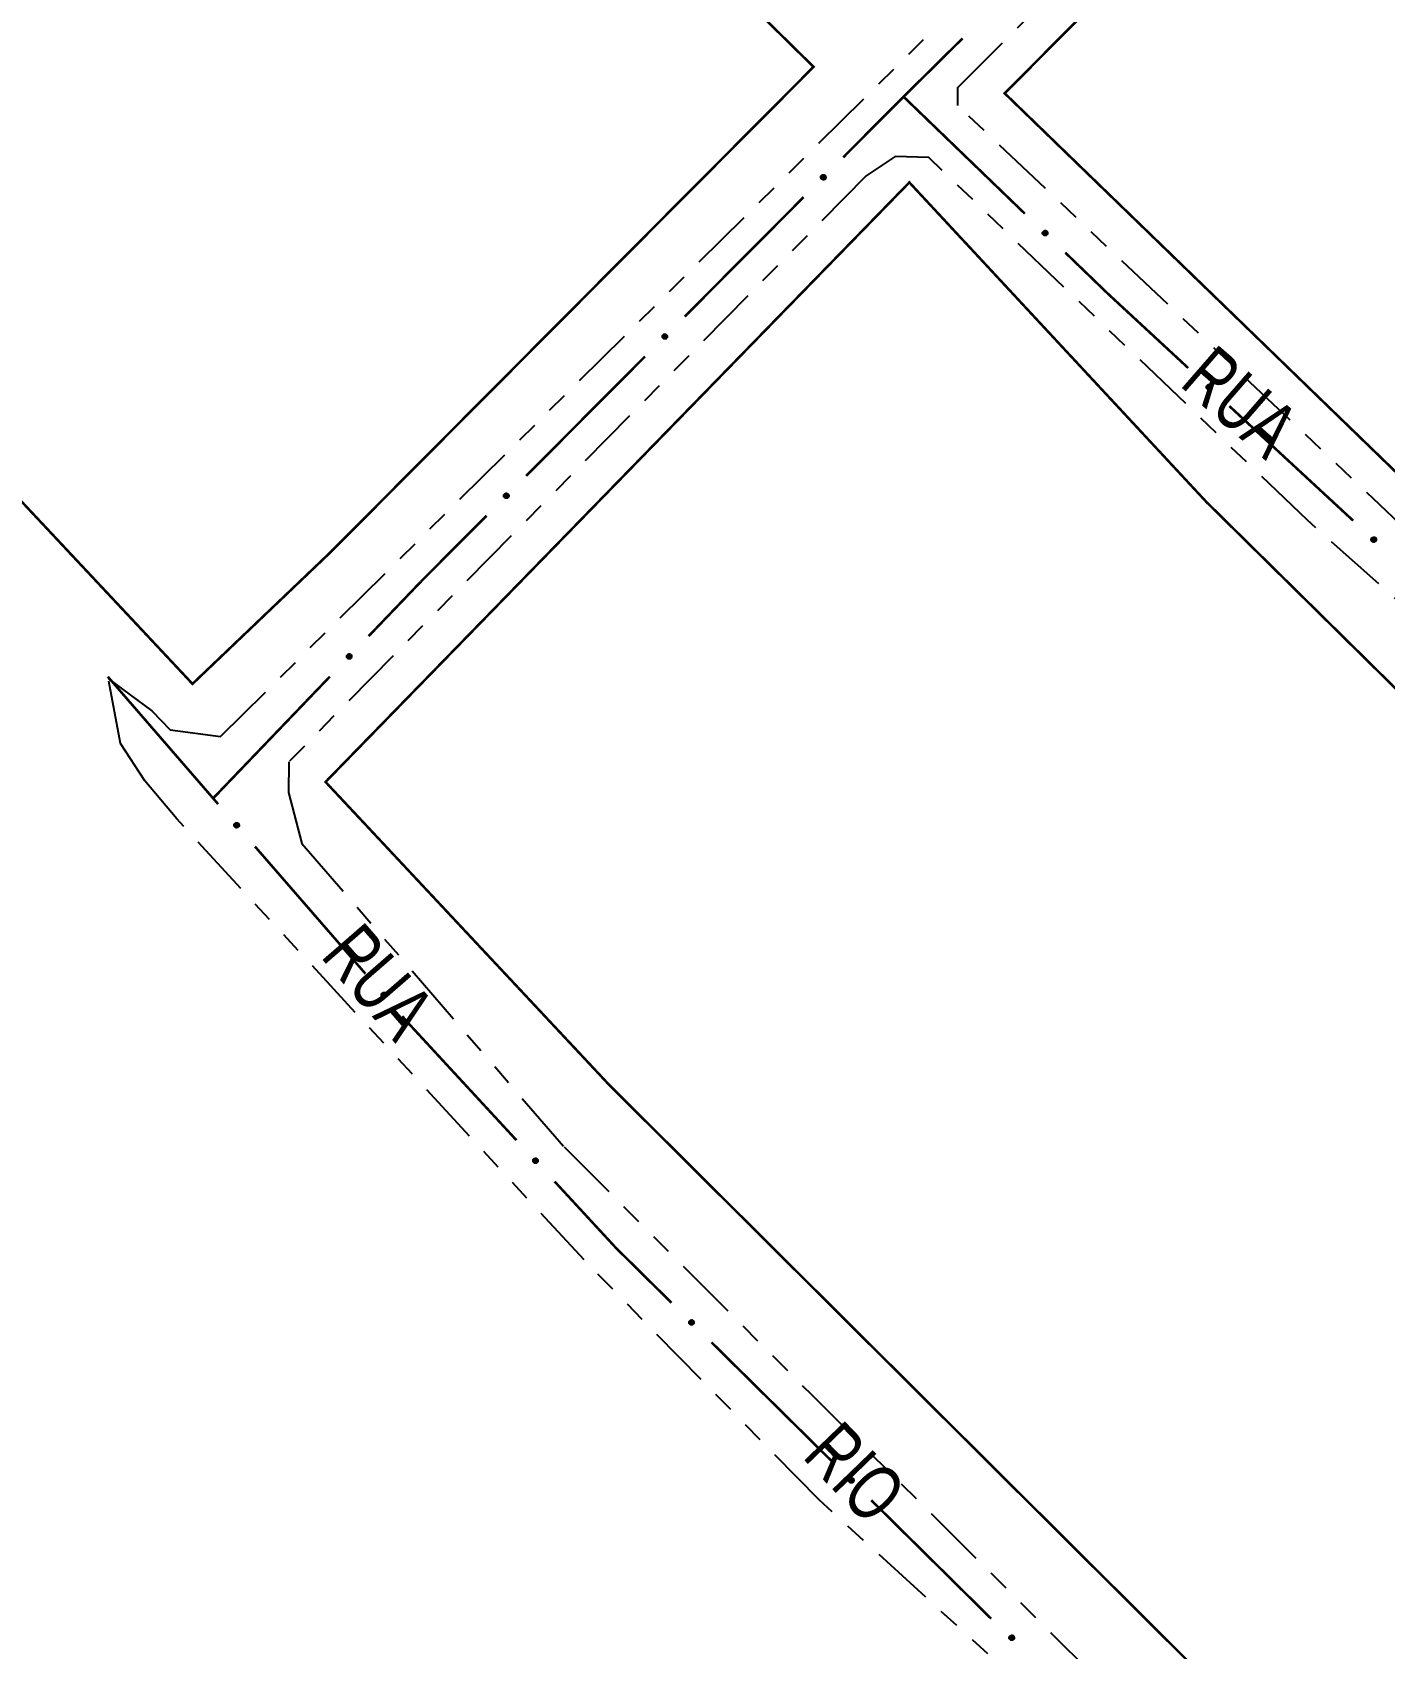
# Model space of a CAD drawing. Extents: x 205807 to 207855, y 4874692 to 4876446.
# Drawn here: x 207091.6 to 207187.9, y 4874827.5 to 4874942.5 of the extents above; entities that cross this region are included whole.
import ezdxf

# ---------------------------------------------------------------- set-up
doc = ezdxf.new("R2010")
doc.units = 0
doc.header["$LTSCALE"] = 1.5
doc.header["$MEASUREMENT"] = 0
doc.linetypes.add('TRACO_12', pattern=[2.5, 2, -0.5])
doc.linetypes.add('TRACO_25', pattern=[8, 3, -1, 1, -1, 1, -1])
for name, color, linetype in [('RU-QUADRA', 210, 'CONTINUOUS'), ('SV-EIXO-RUA-N-PAV', 6, 'CONTINUOUS'), ('SV-RUA-NAO-PAV', 7, 'CONTINUOUS'), ('SV-TXT-RUA-N-PAV', 7, 'CONTINUOUS')]:
    doc.layers.add(name, color=color, linetype=linetype)
doc.styles.add('ARIAL', font='ARIAL.SHX')

msp = doc.modelspace()

# ---------------------------------------------------------------- linework, layer by layer
at = {"layer": 'RU-QUADRA', "linetype": 'Continuous', "const_width": 0.18, "flags": 128}
msp.add_lwpolyline([(207147.216016, 4874940.087191), (207112.858874, 4874905.564928), (207102.992963, 4874896.154871), (207083.925307, 4874916.493389), (206980.132071, 4875024.001877), (207019.215763, 4875065.828284), (207125.74752, 4874961.203123)], close=True, dxfattribs=at)
msp.add_lwpolyline([(207300.924199, 4874883.855586), (207284.387207, 4874897.629852), (207262.985734, 4874920.303293), (207250.140639, 4874933.962417), (207203.669947, 4874981.326132), (207160.828799, 4874938.201269), (207234.177166, 4874867.192618), (207266.741489, 4874834.343779), (207282.968626, 4874818.189314), (207268.782816, 4874813.366138), (207259.420181, 4874823.012489), (207239.536955, 4874797.614282), (207225.809987, 4874779.637021), (207256.299303, 4874739.599925), (207280.312691, 4874745.463825), (207317.86572, 4874755.771748), (207281.266329, 4874796.05945), (207297.721869, 4874802.301206)], dxfattribs=at)
at = {"layer": 'RU-QUADRA', "linetype": 'TRACO_12', "const_width": 0.18, "flags": 128}
msp.add_lwpolyline([(207154.037446, 4874931.857735), (207112.467403, 4874889.171908), (207132.6596, 4874867.607603), (207217.083033, 4874783.570352), (207237.086197, 4874806.577697), (207253.431242, 4874831.966586), (207175.179117, 4874909.117821)], close=True, dxfattribs=at)
at = {"layer": 'SV-EIXO-RUA-N-PAV', "const_width": 0.18}
for points in [[(207153.62444, 4874937.959945), (207157.827225, 4874942.114962)], [(207149.328039, 4874933.643745), (207153.560915, 4874937.896127)], [(207153.560915, 4874937.896127), (207153.62444, 4874937.959945)], [(207153.62444, 4874937.959945), (207162.264806, 4874929.632636)], [(207138.040369, 4874922.304058), (207146.506121, 4874930.808823)], [(207165.144928, 4874926.856866), (207168.025049, 4874924.081096)], [(207168.025049, 4874924.081096), (207168.19869, 4874923.913747)], [(207168.19869, 4874923.913747), (207173.893969, 4874918.644645)], [(207126.752699, 4874910.964371), (207135.218451, 4874919.469136)], [(207176.830118, 4874915.928208), (207185.638565, 4874907.778897)], [(207119.248219, 4874903.425308), (207123.930781, 4874908.129449)], [(207115.536669, 4874899.554691), (207118.997269, 4874903.163603)], [(207118.997269, 4874903.163603), (207119.248219, 4874903.425308)], [(207096.964401, 4874896.666235), (207104.164776, 4874888.35031)], [(207104.462748, 4874888.006173), (207112.768189, 4874896.667562)], [(207104.164776, 4874888.35031), (207104.462748, 4874888.006173)], [(207104.462748, 4874888.006173), (207104.819958, 4874887.59484)], [(207107.442705, 4874884.574708), (207115.310945, 4874875.51431)], [(207117.933691, 4874872.494178), (207118.403335, 4874871.953376)], [(207118.403335, 4874871.953376), (207126.060289, 4874863.665204)], [(207128.774621, 4874860.727109), (207132.84612, 4874856.319967)], [(207132.84612, 4874856.319967), (207133.136001, 4874856.006189)], [(207133.136001, 4874856.006189), (207137.100101, 4874852.089281)], [(207139.945413, 4874849.277841), (207148.481352, 4874840.843521)], [(207151.326665, 4874838.032081), (207159.151275, 4874830.300621)], [(207159.151275, 4874830.300621), (207159.74985, 4874829.709172)], [(207159.74985, 4874829.709172), (207159.865672, 4874829.600955)]]:
    msp.add_lwpolyline(points, dxfattribs=at)
at = {"layer": 'SV-EIXO-RUA-N-PAV'}
for points in [[(207147.737699, 4874932.202113), (207147.736894, 4874932.251014), (207147.746201, 4874932.293208), (207147.764093, 4874932.326165), (207147.787497, 4874932.351165), (207147.814322, 4874932.374046), (207147.846456, 4874932.391147), (207147.886326, 4874932.402227), (207147.935375, 4874932.403379), (207147.977972, 4874932.391003), (207148.011221, 4874932.375191), (207148.038695, 4874932.352287), (207148.060485, 4874932.325856), (207148.077145, 4874932.29189), (207148.087979, 4874932.251376), (207148.087944, 4874932.202027), (207148.078536, 4874932.160724), (207148.060393, 4874932.129301), (207148.037192, 4874932.101826), (207148.009526, 4874932.078796), (207147.977886, 4874932.062191), (207147.937075, 4874932.051356), (207147.888368, 4874932.052036), (207147.847067, 4874932.060949), (207147.815397, 4874932.078646), (207147.788862, 4874932.102097), (207147.765586, 4874932.128722), (207147.747051, 4874932.160309), (207147.737699, 4874932.202113)], [(207163.677802, 4874928.423718), (207163.726684, 4874928.425313), (207163.769022, 4874928.416688), (207163.802264, 4874928.399331), (207163.827639, 4874928.376333), (207163.85095, 4874928.349882), (207163.868567, 4874928.318028), (207163.88029, 4874928.278342), (207163.882234, 4874928.229318), (207163.870548, 4874928.186527), (207163.855275, 4874928.153027), (207163.832818, 4874928.125186), (207163.806742, 4874928.102972), (207163.773049, 4874928.085766), (207163.732715, 4874928.074279), (207163.683372, 4874928.073517), (207163.641923, 4874928.082258), (207163.610211, 4874928.099891), (207163.582365, 4874928.122645), (207163.55889, 4874928.149935), (207163.541777, 4874928.181303), (207163.530284, 4874928.221933), (207163.530178, 4874928.270645), (207163.538423, 4874928.312085), (207163.555606, 4874928.344036), (207163.578625, 4874928.370947), (207163.604871, 4874928.394649), (207163.636154, 4874928.413692), (207163.677802, 4874928.423718)], [(207136.450029, 4874920.862426), (207136.449223, 4874920.911327), (207136.458531, 4874920.953521), (207136.476423, 4874920.986478), (207136.499827, 4874921.011478), (207136.526652, 4874921.034358), (207136.558786, 4874921.051459), (207136.598656, 4874921.06254), (207136.647705, 4874921.063692), (207136.690301, 4874921.051316), (207136.723551, 4874921.035504), (207136.751025, 4874921.0126), (207136.772815, 4874920.986169), (207136.789475, 4874920.952203), (207136.800309, 4874920.911689), (207136.800274, 4874920.86234), (207136.790866, 4874920.821037), (207136.772723, 4874920.789614), (207136.749522, 4874920.762139), (207136.721856, 4874920.739108), (207136.690216, 4874920.722504), (207136.649405, 4874920.711669), (207136.600698, 4874920.712349), (207136.559397, 4874920.721262), (207136.527727, 4874920.738959), (207136.501192, 4874920.76241), (207136.477916, 4874920.789035), (207136.459381, 4874920.820622), (207136.450029, 4874920.862426)], [(207175.331334, 4874917.464805), (207175.380173, 4874917.467396), (207175.422679, 4874917.459637), (207175.456268, 4874917.442961), (207175.482107, 4874917.420486), (207175.505952, 4874917.394516), (207175.524216, 4874917.363028), (207175.536745, 4874917.32359), (207175.539689, 4874917.274615), (207175.528878, 4874917.231595), (207175.514292, 4874917.19779), (207175.492407, 4874917.169497), (207175.46679, 4874917.146756), (207175.433455, 4874917.128866), (207175.393364, 4874917.116558), (207175.344047, 4874917.11479), (207175.302428, 4874917.122683), (207175.270363, 4874917.139666), (207175.242058, 4874917.161847), (207175.218032, 4874917.188652), (207175.200282, 4874917.219665), (207175.187963, 4874917.260052), (207175.186863, 4874917.308752), (207175.194261, 4874917.350351), (207175.210789, 4874917.382647), (207175.233254, 4874917.410021), (207175.259011, 4874917.434254), (207175.289899, 4874917.453931), (207175.331334, 4874917.464805)], [(207125.162359, 4874909.522738), (207125.161553, 4874909.57164), (207125.170861, 4874909.613834), (207125.188753, 4874909.646791), (207125.212157, 4874909.671791), (207125.238982, 4874909.694671), (207125.271116, 4874909.711772), (207125.310986, 4874909.722852), (207125.360035, 4874909.724005), (207125.402631, 4874909.711629), (207125.435881, 4874909.695817), (207125.463355, 4874909.672913), (207125.485145, 4874909.646482), (207125.501805, 4874909.612515), (207125.512639, 4874909.572002), (207125.512604, 4874909.522653), (207125.503195, 4874909.48135), (207125.485053, 4874909.449927), (207125.461852, 4874909.422452), (207125.434186, 4874909.399421), (207125.402546, 4874909.382816), (207125.361735, 4874909.371982), (207125.313028, 4874909.372662), (207125.271727, 4874909.381575), (207125.240057, 4874909.399272), (207125.213522, 4874909.422722), (207125.190246, 4874909.449348), (207125.171711, 4874909.480934), (207125.162359, 4874909.522738)], [(207187.075929, 4874906.599057), (207187.124769, 4874906.601648), (207187.167274, 4874906.593889), (207187.200863, 4874906.577213), (207187.226702, 4874906.554738), (207187.250547, 4874906.528768), (207187.268811, 4874906.49728), (207187.281341, 4874906.457842), (207187.284285, 4874906.408867), (207187.273474, 4874906.365847), (207187.258887, 4874906.332042), (207187.237003, 4874906.303749), (207187.211386, 4874906.281008), (207187.17805, 4874906.263118), (207187.13796, 4874906.25081), (207187.088642, 4874906.249042), (207187.047023, 4874906.256935), (207187.014958, 4874906.273918), (207186.986654, 4874906.296099), (207186.962628, 4874906.322904), (207186.944878, 4874906.353917), (207186.932559, 4874906.394304), (207186.931458, 4874906.443004), (207186.938857, 4874906.484603), (207186.955384, 4874906.516899), (207186.97785, 4874906.544273), (207187.003607, 4874906.568506), (207187.034495, 4874906.588183), (207187.075929, 4874906.599057)], [(207113.97353, 4874898.083609), (207113.971812, 4874898.132488), (207113.98033, 4874898.174847), (207113.997603, 4874898.208133), (207114.020536, 4874898.233566), (207114.046929, 4874898.256943), (207114.078738, 4874898.274641), (207114.118394, 4874898.286464), (207114.167413, 4874898.288532), (207114.210233, 4874898.276955), (207114.243772, 4874898.261766), (207114.271669, 4874898.239379), (207114.293949, 4874898.21336), (207114.311241, 4874898.17971), (207114.32283, 4874898.139406), (207114.323716, 4874898.090065), (207114.315081, 4874898.048594), (207114.297528, 4874898.016837), (207114.274844, 4874897.988934), (207114.247613, 4874897.96539), (207114.216289, 4874897.948198), (207114.175688, 4874897.936602), (207114.126976, 4874897.936373), (207114.085515, 4874897.944513), (207114.053521, 4874897.961616), (207114.026552, 4874897.984566), (207114.002784, 4874898.010753), (207113.983662, 4874898.041987), (207113.97353, 4874898.083609)], [(207106.120237, 4874886.265436), (207106.169068, 4874886.262692), (207106.210475, 4874886.250348), (207106.242047, 4874886.230112), (207106.265284, 4874886.204956), (207106.286158, 4874886.176542), (207106.300883, 4874886.143252), (207106.309042, 4874886.102684), (207106.306633, 4874886.05368), (207106.2912, 4874886.012094), (207106.273017, 4874885.980079), (207106.248181, 4874885.954339), (207106.220239, 4874885.934523), (207106.185153, 4874885.920371), (207106.14396, 4874885.912505), (207106.094744, 4874885.916119), (207106.054232, 4874885.928499), (207106.024208, 4874885.948874), (207105.998488, 4874885.974007), (207105.977526, 4874886.00327), (207105.96326, 4874886.036032), (207105.955414, 4874886.077521), (207105.959625, 4874886.12605), (207105.971512, 4874886.166596), (207105.991459, 4874886.196899), (207106.016773, 4874886.221663), (207106.045017, 4874886.242946), (207106.077864, 4874886.259141), (207106.120237, 4874886.265436)], [(207116.611223, 4874874.184906), (207116.660054, 4874874.182162), (207116.701461, 4874874.169818), (207116.733034, 4874874.149582), (207116.756271, 4874874.124426), (207116.777145, 4874874.096012), (207116.79187, 4874874.062722), (207116.800028, 4874874.022154), (207116.797619, 4874873.97315), (207116.782186, 4874873.931564), (207116.764004, 4874873.899549), (207116.739167, 4874873.873809), (207116.711225, 4874873.853993), (207116.67614, 4874873.839841), (207116.634947, 4874873.831975), (207116.58573, 4874873.83559), (207116.545219, 4874873.847969), (207116.515195, 4874873.868344), (207116.489475, 4874873.893477), (207116.468512, 4874873.92274), (207116.454246, 4874873.955502), (207116.4464, 4874873.996991), (207116.450612, 4874874.04552), (207116.462498, 4874874.086066), (207116.482446, 4874874.116369), (207116.507759, 4874874.141133), (207116.536003, 4874874.162416), (207116.568851, 4874874.178611), (207116.611223, 4874874.184906)], [(207127.400812, 4874862.376392), (207127.449705, 4874862.37515), (207127.491472, 4874862.364085), (207127.523651, 4874862.344829), (207127.54765, 4874862.320399), (207127.569388, 4874862.29264), (207127.585129, 4874862.259819), (207127.594531, 4874862.21952), (207127.593629, 4874862.170465), (207127.579482, 4874862.128424), (207127.562292, 4874862.095866), (207127.538258, 4874862.069374), (207127.510938, 4874862.048709), (207127.476304, 4874862.033486), (207127.435372, 4874862.024357), (207127.386068, 4874862.026457), (207127.345195, 4874862.037586), (207127.314559, 4874862.057028), (207127.288079, 4874862.081359), (207127.266227, 4874862.109964), (207127.25096, 4874862.142272), (207127.241843, 4874862.1835), (207127.244561, 4874862.232136), (207127.255196, 4874862.273028), (207127.274202, 4874862.303929), (207127.298743, 4874862.32946), (207127.326319, 4874862.351601), (207127.358654, 4874862.368798), (207127.400812, 4874862.376392)], [(207138.497924, 4874850.862852), (207138.546823, 4874850.863838), (207138.58905, 4874850.854686), (207138.622073, 4874850.836916), (207138.64716, 4874850.813604), (207138.670139, 4874850.786864), (207138.687358, 4874850.754793), (207138.698585, 4874850.714964), (207138.699918, 4874850.665919), (207138.6877, 4874850.623278), (207138.672011, 4874850.58997), (207138.649208, 4874850.562412), (207138.622858, 4874850.540524), (207138.588953, 4874850.523739), (207138.54848, 4874850.512756), (207138.499131, 4874850.512609), (207138.457793, 4874850.521865), (207138.426304, 4874850.539892), (207138.398743, 4874850.562991), (207138.375611, 4874850.590571), (207138.358889, 4874850.62215), (207138.347904, 4874850.662921), (207138.348404, 4874850.71163), (207138.357165, 4874850.752964), (207138.374745, 4874850.784699), (207138.398098, 4874850.81132), (207138.424637, 4874850.834694), (207138.456155, 4874850.853345), (207138.497924, 4874850.862852)], [(207149.879176, 4874839.617092), (207149.928074, 4874839.618077), (207149.970301, 4874839.608926), (207150.003324, 4874839.591155), (207150.028411, 4874839.567843), (207150.05139, 4874839.541103), (207150.068609, 4874839.509033), (207150.079836, 4874839.469204), (207150.08117, 4874839.420159), (207150.068951, 4874839.377518), (207150.053262, 4874839.34421), (207150.03046, 4874839.316652), (207150.004109, 4874839.294764), (207149.970204, 4874839.277979), (207149.929731, 4874839.266996), (207149.880382, 4874839.266849), (207149.839045, 4874839.276105), (207149.807555, 4874839.294132), (207149.779994, 4874839.317231), (207149.756862, 4874839.344811), (207149.74014, 4874839.37639), (207149.729155, 4874839.41716), (207149.729656, 4874839.46587), (207149.738417, 4874839.507204), (207149.755997, 4874839.538939), (207149.779349, 4874839.56556), (207149.805889, 4874839.588934), (207149.837406, 4874839.607585), (207149.879176, 4874839.617092)], [(207161.29722, 4874828.414064), (207161.346072, 4874828.416416), (207161.388539, 4874828.408448), (207161.422045, 4874828.391607), (207161.447774, 4874828.369005), (207161.471491, 4874828.342918), (207161.4896, 4874828.311341), (207161.501935, 4874828.271841), (207161.504638, 4874828.222853), (207161.493616, 4874828.179886), (207161.478864, 4874828.146154), (207161.45684, 4874828.117969), (207161.431112, 4874828.095353), (207161.397689, 4874828.077628), (207161.357539, 4874828.065517), (207161.308213, 4874828.063991), (207161.266633, 4874828.072089), (207161.234652, 4874828.089229), (207161.206457, 4874828.111549), (207161.182563, 4874828.138472), (207161.164965, 4874828.169571), (207161.152845, 4874828.210019), (207161.151984, 4874828.258723), (207161.159587, 4874828.300286), (207161.176273, 4874828.3325), (207161.198873, 4874828.359763), (207161.224749, 4874828.383869), (207161.255733, 4874828.403394), (207161.29722, 4874828.414064)]]:
    msp.add_lwpolyline(points, close=True, dxfattribs=at)
for points in [[(207147.736894, 4874932.251014), (207147.846456, 4874932.391147)], [(207147.737699, 4874932.202113), (207147.886326, 4874932.402227)], [(207147.738343, 4874932.228768), (207147.861472, 4874932.391148)], [(207147.742096, 4874932.27509), (207147.824843, 4874932.375626)], [(207147.744243, 4874932.180538), (207147.909697, 4874932.398978)], [(207147.746201, 4874932.293208), (207147.814322, 4874932.374046)], [(207147.747051, 4874932.160309), (207147.935375, 4874932.403379)], [(207147.759756, 4874932.147768), (207147.953127, 4874932.394253)], [(207147.765586, 4874932.128722), (207147.977972, 4874932.391003)], [(207147.77912, 4874932.118867), (207147.989823, 4874932.38083)], [(207147.788862, 4874932.102097), (207148.011221, 4874932.375191)], [(207147.804268, 4874932.091908), (207148.025569, 4874932.36065)], [(207147.815397, 4874932.078646), (207148.038695, 4874932.352287)], [(207147.834225, 4874932.071715), (207148.047817, 4874932.336579)], [(207147.847067, 4874932.060949), (207148.060485, 4874932.325856)], [(207147.869958, 4874932.057324), (207148.066222, 4874932.304781)], [(207147.888368, 4874932.052036), (207148.077145, 4874932.29189)], [(207147.914346, 4874932.055496), (207148.080777, 4874932.269114)], [(207147.937075, 4874932.051356), (207148.087979, 4874932.251376)], [(207147.959679, 4874932.062355), (207148.082818, 4874932.220876)], [(207147.977886, 4874932.062191), (207148.087944, 4874932.202027)], [(207147.996317, 4874932.074017), (207148.07906, 4874932.176483)], [(207148.009526, 4874932.078796), (207148.078536, 4874932.160724)], [(207163.530178, 4874928.270645), (207163.773049, 4874928.085766)], [(207163.530284, 4874928.221933), (207163.732715, 4874928.074279)], [(207163.534057, 4874928.244726), (207163.750335, 4874928.081767)], [(207163.535168, 4874928.289138), (207163.785762, 4874928.096896)], [(207163.538423, 4874928.312085), (207163.806742, 4874928.102972)], [(207163.541647, 4874928.19951), (207163.702136, 4874928.078947)], [(207163.541777, 4874928.181303), (207163.683372, 4874928.073517)], [(207163.54898, 4874928.325099), (207163.817259, 4874928.115812)], [(207163.553899, 4874928.163065), (207163.657688, 4874928.081987)], [(207163.555606, 4874928.344036), (207163.832818, 4874928.125186)], [(207163.55889, 4874928.149935), (207163.641923, 4874928.082258)], [(207163.568687, 4874928.355378), (207163.840967, 4874928.138445)], [(207163.578625, 4874928.370947), (207163.855275, 4874928.153027)], [(207163.595236, 4874928.380959), (207163.860567, 4874928.174513)], [(207163.604871, 4874928.394649), (207163.870548, 4874928.186527)], [(207163.623821, 4874928.400786), (207163.873396, 4874928.211421)], [(207163.636154, 4874928.413692), (207163.882234, 4874928.229318)], [(207163.656336, 4874928.416827), (207163.877419, 4874928.254921)], [(207163.677802, 4874928.423718), (207163.88029, 4874928.278342)], [(207163.704464, 4874928.423505), (207163.868811, 4874928.303014)], [(207163.726684, 4874928.425313), (207163.868567, 4874928.318028)], [(207163.75084, 4874928.420501), (207163.8527, 4874928.339387)], [(207163.769022, 4874928.416688), (207163.85095, 4874928.349882)], [(207136.449223, 4874920.911327), (207136.558786, 4874921.051459)], [(207136.450029, 4874920.862426), (207136.598656, 4874921.06254)], [(207136.450673, 4874920.88908), (207136.573802, 4874921.051461)], [(207136.454425, 4874920.935403), (207136.537173, 4874921.035939)], [(207136.456573, 4874920.840851), (207136.622027, 4874921.059291)], [(207136.458531, 4874920.953521), (207136.526652, 4874921.034358)], [(207136.459381, 4874920.820622), (207136.647705, 4874921.063692)], [(207136.472086, 4874920.808081), (207136.665457, 4874921.054566)], [(207136.477916, 4874920.789035), (207136.690301, 4874921.051316)], [(207136.49145, 4874920.77918), (207136.702153, 4874921.041142)], [(207136.501192, 4874920.76241), (207136.723551, 4874921.035504)], [(207136.516598, 4874920.752221), (207136.737899, 4874921.020962)], [(207136.527727, 4874920.738959), (207136.751025, 4874921.0126)], [(207136.546555, 4874920.732028), (207136.760147, 4874920.996892)], [(207136.559397, 4874920.721262), (207136.772815, 4874920.986169)], [(207136.582288, 4874920.717637), (207136.778552, 4874920.965094)], [(207136.600698, 4874920.712349), (207136.789475, 4874920.952203)], [(207136.626676, 4874920.715809), (207136.793107, 4874920.929427)], [(207136.649405, 4874920.711669), (207136.800309, 4874920.911689)], [(207136.672009, 4874920.722668), (207136.795148, 4874920.881189)], [(207136.690216, 4874920.722504), (207136.800274, 4874920.86234)], [(207136.708647, 4874920.73433), (207136.79139, 4874920.836796)], [(207136.721856, 4874920.739108), (207136.790866, 4874920.821037)], [(207175.186863, 4874917.308752), (207175.433455, 4874917.128866)], [(207175.187963, 4874917.260052), (207175.393364, 4874917.116558)], [(207175.191271, 4874917.282917), (207175.410828, 4874917.124404)], [(207175.191475, 4874917.327342), (207175.445938, 4874917.140253)], [(207175.194261, 4874917.350351), (207175.46679, 4874917.146756)], [(207175.199781, 4874917.237865), (207175.362696, 4874917.120602)], [(207175.200282, 4874917.219665), (207175.344047, 4874917.11479)], [(207175.20455, 4874917.363578), (207175.477043, 4874917.159808)], [(207175.210789, 4874917.382647), (207175.492407, 4874917.169497)], [(207175.212774, 4874917.201678), (207175.318196, 4874917.122735)], [(207175.218032, 4874917.188652), (207175.302428, 4874917.122683)], [(207175.223635, 4874917.394253), (207175.500284, 4874917.18292)], [(207175.233254, 4874917.410021), (207175.514292, 4874917.19779)], [(207175.249657, 4874917.42037), (207175.519145, 4874917.21938)], [(207175.259011, 4874917.434254), (207175.528878, 4874917.231595)], [(207175.277831, 4874917.440776), (207175.531218, 4874917.256542)], [(207175.289899, 4874917.453931), (207175.539689, 4874917.274615)], [(207175.310012, 4874917.457477), (207175.534353, 4874917.300115)], [(207175.331334, 4874917.464805), (207175.536745, 4874917.32359)], [(207175.357994, 4874917.465135), (207175.524766, 4874917.348022)], [(207175.380173, 4874917.467396), (207175.524216, 4874917.363028)], [(207175.404423, 4874917.463078), (207175.507916, 4874917.384059)], [(207175.422679, 4874917.459637), (207175.505952, 4874917.394516)], [(207125.161553, 4874909.57164), (207125.271116, 4874909.711772)], [(207125.162359, 4874909.522738), (207125.310986, 4874909.722852)], [(207125.163002, 4874909.549393), (207125.286132, 4874909.711774)], [(207125.166755, 4874909.595716), (207125.249503, 4874909.696252)], [(207125.168902, 4874909.501164), (207125.334357, 4874909.719604)], [(207125.170861, 4874909.613834), (207125.238982, 4874909.694671)], [(207125.171711, 4874909.480934), (207125.360035, 4874909.724005)], [(207125.184416, 4874909.468394), (207125.377787, 4874909.714879)], [(207125.190246, 4874909.449348), (207125.402631, 4874909.711629)], [(207125.203779, 4874909.439492), (207125.414483, 4874909.701455)], [(207125.213522, 4874909.422722), (207125.435881, 4874909.695817)], [(207125.228928, 4874909.412534), (207125.450229, 4874909.681275)], [(207125.240057, 4874909.399272), (207125.463355, 4874909.672913)], [(207125.258885, 4874909.392341), (207125.472476, 4874909.657205)], [(207125.271727, 4874909.381575), (207125.485145, 4874909.646482)], [(207125.294618, 4874909.37795), (207125.490882, 4874909.625407)], [(207125.313028, 4874909.372662), (207125.501805, 4874909.612515)], [(207125.339006, 4874909.376122), (207125.505437, 4874909.58974)], [(207125.361735, 4874909.371982), (207125.512639, 4874909.572002)], [(207125.384339, 4874909.38298), (207125.507478, 4874909.541501)], [(207125.402546, 4874909.382816), (207125.512604, 4874909.522653)], [(207125.420977, 4874909.394643), (207125.50372, 4874909.497109)], [(207125.434186, 4874909.399421), (207125.503195, 4874909.48135)], [(207186.931458, 4874906.443004), (207187.17805, 4874906.263118)], [(207186.932559, 4874906.394304), (207187.13796, 4874906.25081)], [(207186.935866, 4874906.417169), (207187.155423, 4874906.258656)], [(207186.93607, 4874906.461594), (207187.190534, 4874906.274505)], [(207186.938857, 4874906.484603), (207187.211386, 4874906.281008)], [(207186.944376, 4874906.372117), (207187.107291, 4874906.254854)], [(207186.944878, 4874906.353917), (207187.088642, 4874906.249042)], [(207186.949146, 4874906.49783), (207187.221638, 4874906.29406)], [(207186.955384, 4874906.516899), (207187.237003, 4874906.303749)], [(207186.95737, 4874906.33593), (207187.062791, 4874906.256987)], [(207186.962628, 4874906.322904), (207187.047023, 4874906.256935)], [(207186.968231, 4874906.528505), (207187.24488, 4874906.317172)], [(207186.97785, 4874906.544273), (207187.258887, 4874906.332042)], [(207186.994252, 4874906.554622), (207187.26374, 4874906.353632)], [(207187.003607, 4874906.568506), (207187.273474, 4874906.365847)], [(207187.022427, 4874906.575029), (207187.275814, 4874906.390794)], [(207187.034495, 4874906.588183), (207187.284285, 4874906.408867)], [(207187.054608, 4874906.591729), (207187.278948, 4874906.434367)], [(207187.075929, 4874906.599057), (207187.281341, 4874906.457842)], [(207187.10259, 4874906.599387), (207187.269361, 4874906.482274)], [(207187.124769, 4874906.601648), (207187.268811, 4874906.49728)], [(207187.149018, 4874906.59733), (207187.252511, 4874906.518311)], [(207187.167274, 4874906.593889), (207187.250547, 4874906.528768)], [(207113.971812, 4874898.132488), (207114.078738, 4874898.274641)], [(207113.97353, 4874898.083609), (207114.118394, 4874898.286464)], [(207113.973676, 4874898.110272), (207114.093752, 4874898.274923)], [(207113.976563, 4874898.156656), (207114.057419, 4874898.25872)], [(207113.98033, 4874898.174847), (207114.046929, 4874898.256943)], [(207113.980476, 4874898.062161), (207114.141822, 4874898.283653)], [(207113.983662, 4874898.041987), (207114.167413, 4874898.288532)], [(207113.996598, 4874898.029686), (207114.185333, 4874898.27974)], [(207114.002784, 4874898.010753), (207114.210233, 4874898.276955)], [(207114.016499, 4874898.001151), (207114.222273, 4874898.267004)], [(207114.026552, 4874897.984566), (207114.243772, 4874898.261766)], [(207114.042146, 4874897.974667), (207114.25839, 4874898.247495)], [(207114.053521, 4874897.961616), (207114.271669, 4874898.239379)], [(207114.072475, 4874897.955037), (207114.281083, 4874898.223844)], [(207114.085515, 4874897.944513), (207114.293949, 4874898.21336)], [(207114.108471, 4874897.941316), (207114.300079, 4874898.192395)], [(207114.126976, 4874897.936373), (207114.311241, 4874898.17971)], [(207114.152885, 4874897.940318), (207114.315297, 4874898.157007)], [(207114.175688, 4874897.936602), (207114.32283, 4874898.139406)], [(207114.198082, 4874897.948021), (207114.318239, 4874898.108815)], [(207114.216289, 4874897.948198), (207114.323716, 4874898.090065)], [(207114.234496, 4874897.960366), (207114.315311, 4874898.06436)], [(207114.247613, 4874897.96539), (207114.315081, 4874898.048594)], [(207105.955414, 4874886.077521), (207106.14396, 4874885.912505)], [(207105.959625, 4874886.12605), (207106.185153, 4874885.920371)], [(207105.961192, 4874886.099889), (207106.162174, 4874885.918401)], [(207105.96326, 4874886.036032), (207106.094744, 4874885.916119)], [(207105.964744, 4874886.054178), (207106.113915, 4874885.919865)], [(207105.966235, 4874886.144028), (207106.198803, 4874885.93033)], [(207105.971512, 4874886.166596), (207106.220239, 4874885.934523)], [(207105.973718, 4874886.016791), (207106.069912, 4874885.926833)], [(207105.977526, 4874886.00327), (207106.054232, 4874885.928499)], [(207105.98318, 4874886.178623), (207106.231852, 4874885.946381)], [(207105.991459, 4874886.196899), (207106.248181, 4874885.954339)], [(207106.005493, 4874886.207036), (207106.257473, 4874885.966823)], [(207106.016773, 4874886.221663), (207106.273017, 4874885.980079)], [(207106.034205, 4874886.230163), (207106.280193, 4874886.001011)], [(207106.045017, 4874886.242946), (207106.2912, 4874886.012094)], [(207106.064435, 4874886.247379), (207106.296244, 4874886.036637)], [(207106.077864, 4874886.259141), (207106.306633, 4874886.05368)], [(207106.098244, 4874886.260474), (207106.304106, 4874886.079609)], [(207106.120237, 4874886.265436), (207106.309042, 4874886.102684)], [(207106.146775, 4874886.26286), (207106.299795, 4874886.128276)], [(207106.169068, 4874886.262692), (207106.300883, 4874886.143252)], [(207106.192702, 4874886.255757), (207106.286971, 4874886.165934)], [(207106.210475, 4874886.250348), (207106.286158, 4874886.176542)], [(207116.4464, 4874873.996991), (207116.634947, 4874873.831975)], [(207116.450612, 4874874.04552), (207116.67614, 4874873.839841)], [(207116.452179, 4874874.019359), (207116.653161, 4874873.837871)], [(207116.454246, 4874873.955502), (207116.58573, 4874873.83559)], [(207116.45573, 4874873.973648), (207116.604901, 4874873.839335)], [(207116.457222, 4874874.063498), (207116.689789, 4874873.8498)], [(207116.462498, 4874874.086066), (207116.711225, 4874873.853993)], [(207116.464705, 4874873.936261), (207116.560898, 4874873.846303)], [(207116.468512, 4874873.92274), (207116.545219, 4874873.847969)], [(207116.474167, 4874874.098093), (207116.722839, 4874873.865851)], [(207116.482446, 4874874.116369), (207116.739167, 4874873.873809)], [(207116.49648, 4874874.126506), (207116.74846, 4874873.886293)], [(207116.507759, 4874874.141133), (207116.764004, 4874873.899549)], [(207116.525192, 4874874.149633), (207116.77118, 4874873.920482)], [(207116.536003, 4874874.162416), (207116.782186, 4874873.931564)], [(207116.555422, 4874874.166849), (207116.78723, 4874873.956107)], [(207116.568851, 4874874.178611), (207116.797619, 4874873.97315)], [(207116.58923, 4874874.179944), (207116.795093, 4874873.99908)], [(207116.611223, 4874874.184906), (207116.800028, 4874874.022154)], [(207116.637761, 4874874.18233), (207116.790782, 4874874.047746)], [(207116.660054, 4874874.182162), (207116.79187, 4874874.062722)], [(207116.683689, 4874874.175227), (207116.777958, 4874874.085404)], [(207116.701461, 4874874.169818), (207116.777145, 4874874.096012)], [(207127.241843, 4874862.1835), (207127.435372, 4874862.024357)], [(207127.244561, 4874862.232136), (207127.476304, 4874862.033486)], [(207127.246931, 4874862.206036), (207127.453397, 4874862.03081)], [(207127.250615, 4874862.250308), (207127.489641, 4874862.04386)], [(207127.25096, 4874862.142272), (207127.386068, 4874862.026457)], [(207127.251886, 4874862.160455), (207127.405115, 4874862.03079)], [(207127.255196, 4874862.273028), (207127.510938, 4874862.048709)], [(207127.262005, 4874862.123361), (207127.360918, 4874862.036402)], [(207127.266227, 4874862.109964), (207127.345195, 4874862.037586)], [(207127.266489, 4874862.285408), (207127.522182, 4874862.060918)], [(207127.274202, 4874862.303929), (207127.538258, 4874862.069374)], [(207127.287918, 4874862.314494), (207127.547162, 4874862.082139)], [(207127.298743, 4874862.32946), (207127.562292, 4874862.095866)], [(207127.315906, 4874862.338492), (207127.568821, 4874862.117009)], [(207127.326319, 4874862.351601), (207127.579482, 4874862.128424)], [(207127.345592, 4874862.356629), (207127.583768, 4874862.153111)], [(207127.358654, 4874862.368798), (207127.593629, 4874862.170465)], [(207127.378983, 4874862.370757), (207127.590306, 4874862.196305)], [(207127.400812, 4874862.376392), (207127.594531, 4874862.21952)], [(207127.427417, 4874862.374633), (207127.584502, 4874862.244816)], [(207127.449705, 4874862.37515), (207127.585129, 4874862.259819)], [(207127.473542, 4874862.368945), (207127.570527, 4874862.282062)], [(207127.491472, 4874862.364085), (207127.569388, 4874862.29264)], [(207138.347904, 4874850.662921), (207138.54848, 4874850.512756)], [(207138.348404, 4874850.71163), (207138.588953, 4874850.523739)], [(207138.351961, 4874850.685665), (207138.566191, 4874850.520023)], [(207138.353625, 4874850.730059), (207138.601804, 4874850.53471)], [(207138.357165, 4874850.752964), (207138.622858, 4874850.540524)], [(207138.358889, 4874850.62215), (207138.499131, 4874850.512609)], [(207138.358986, 4874850.640357), (207138.51796, 4874850.517805)], [(207138.367883, 4874850.765845), (207138.633534, 4874850.553232)], [(207138.370784, 4874850.603762), (207138.473554, 4874850.521398)], [(207138.374745, 4874850.784699), (207138.649208, 4874850.562412)], [(207138.375611, 4874850.590571), (207138.457793, 4874850.521865)], [(207138.387966, 4874850.795877), (207138.657522, 4874850.575568)], [(207138.398098, 4874850.81132), (207138.672011, 4874850.58997)], [(207138.414832, 4874850.821124), (207138.67757, 4874850.611389)], [(207138.424637, 4874850.834694), (207138.6877, 4874850.623278)], [(207138.443661, 4874850.840595), (207138.690858, 4874850.648134)], [(207138.456155, 4874850.853345), (207138.699918, 4874850.665919)], [(207138.476374, 4874850.856228), (207138.695423, 4874850.691581)], [(207138.497924, 4874850.862852), (207138.698585, 4874850.714964)], [(207138.524581, 4874850.862306), (207138.687415, 4874850.739777)], [(207138.546823, 4874850.863838), (207138.687358, 4874850.754793)], [(207138.570917, 4874850.858724), (207138.671758, 4874850.776349)], [(207138.58905, 4874850.854686), (207138.670139, 4874850.786864)], [(207149.729155, 4874839.41716), (207149.929731, 4874839.266996)], [(207149.729656, 4874839.46587), (207149.970204, 4874839.277979)], [(207149.733212, 4874839.439905), (207149.947442, 4874839.274263)], [(207149.734876, 4874839.484299), (207149.983055, 4874839.288949)], [(207149.738417, 4874839.507204), (207150.004109, 4874839.294764)], [(207149.74014, 4874839.37639), (207149.880382, 4874839.266849)], [(207149.740237, 4874839.394597), (207149.899212, 4874839.272044)], [(207149.749135, 4874839.520085), (207150.014785, 4874839.307472)], [(207149.752035, 4874839.358002), (207149.854806, 4874839.275638)], [(207149.755997, 4874839.538939), (207150.03046, 4874839.316652)], [(207149.756862, 4874839.344811), (207149.839045, 4874839.276105)], [(207149.769217, 4874839.550116), (207150.038773, 4874839.329808)], [(207149.779349, 4874839.56556), (207150.053262, 4874839.34421)], [(207149.796083, 4874839.575364), (207150.058821, 4874839.365629)], [(207149.805889, 4874839.588934), (207150.068951, 4874839.377518)], [(207149.824913, 4874839.594834), (207150.07211, 4874839.402374)], [(207149.837406, 4874839.607585), (207150.08117, 4874839.420159)], [(207149.857625, 4874839.610468), (207150.076674, 4874839.445821)], [(207149.879176, 4874839.617092), (207150.079836, 4874839.469204)], [(207149.905833, 4874839.616546), (207150.068666, 4874839.494017)], [(207149.928074, 4874839.618077), (207150.068609, 4874839.509033)], [(207149.952168, 4874839.612964), (207150.053009, 4874839.530588)], [(207149.970301, 4874839.608926), (207150.05139, 4874839.541103)], [(207161.29722, 4874828.414064), (207161.501935, 4874828.271841)], [(207161.323882, 4874828.414264), (207161.490076, 4874828.296332)], [(207161.346072, 4874828.416416), (207161.4896, 4874828.311341)], [(207161.3703, 4874828.411978), (207161.473403, 4874828.332452)], [(207161.151984, 4874828.258723), (207161.397689, 4874828.077628)], [(207161.152845, 4874828.210019), (207161.357539, 4874828.065517)], [(207161.156265, 4874828.232867), (207161.37504, 4874828.073277)], [(207161.156688, 4874828.277291), (207161.410228, 4874828.088953)], [(207161.159587, 4874828.300286), (207161.431112, 4874828.095353)], [(207161.164554, 4874828.187774), (207161.32689, 4874828.069712)], [(207161.164965, 4874828.169571), (207161.308213, 4874828.063991)], [(207161.169941, 4874828.313462), (207161.441429, 4874828.108355)], [(207161.176273, 4874828.3325), (207161.45684, 4874828.117969)], [(207161.177369, 4874828.151523), (207161.282401, 4874828.072063)], [(207161.182563, 4874828.138472), (207161.266633, 4874828.072089)], [(207161.189177, 4874828.344043), (207161.464783, 4874828.131352)], [(207161.198873, 4874828.359763), (207161.478864, 4874828.146154)], [(207161.215326, 4874828.370031), (207161.483823, 4874828.167719)], [(207161.224749, 4874828.383869), (207161.493616, 4874828.179886)], [(207161.243601, 4874828.390299), (207161.496079, 4874828.204821)], [(207161.255733, 4874828.403394), (207161.504638, 4874828.222853)], [(207161.275863, 4874828.406841), (207161.499427, 4874828.248379)], [(207161.388539, 4874828.408448), (207161.471491, 4874828.342918)]]:
    msp.add_lwpolyline(points, dxfattribs=at)
at = {"layer": 'SV-RUA-NAO-PAV', "linetype": 'TRACO_25'}
for points in [[(207257.908034, 4874735.80161, 10.679761), (207252.613244, 4874739.497624, 10.254356), (207242.718392, 4874751.4041, 9.15331), (207222.853934, 4874775.517017, 8.327524), (207222.582261, 4874779.06591, 8.327524), (207224.837574, 4874782.911818, 7.977191), (207227.74305, 4874786.482099, 7.952167), (207244.023627, 4874806.380698, 8.152357), (207253.719639, 4874821.063844, 8.177382), (207256.875727, 4874825.083662, 9.103262), (207262.578526, 4874824.052604, 9.678809), (207269.749176, 4874814.798161, 9.929047), (207279.90876, 4874817.610515, 9.703833), (207250.567464, 4874846.282364, 9.378524), (207207.306912, 4874890.188927, 9.128285), (207157.495169, 4874937.326632, 9.278428), (207157.496455, 4874938.626112, 9.278428), (207198.639606, 4874979.688071, 9.028191), (207203.936515, 4874984.78139, 9.028191)], [(207239.347103, 4874730.911436, 10.779856), (207240.904934, 4874733.361249, 10.454547), (207241.256567, 4874740.435132, 9.979095), (207237.187149, 4874748.836398, 9.628761), (207221.918548, 4874765.647014, 8.878048), (207199.650877, 4874788.138303, 8.477667), (207172.934508, 4874814.957913, 8.602786), (207147.61539, 4874838.052424, 9.403547), (207130.871074, 4874855.139604, 9.678809), (207101.867361, 4874886.536442, 9.478619), (207099.608881, 4874889.261458, 9.478619), (207097.860332, 4874891.912384, 9.428571), (207097.014313, 4874896.51151, 9.453595), (207100.08912, 4874894.233931, 9.303452), (207101.413671, 4874892.882967, 9.303452), (207104.990592, 4874892.404101, 9.303452), (207155.649173, 4874942.626613, 9.203357)]]:
    msp.add_polyline3d(points, dxfattribs=at)
msp.add_polyline3d([(207221.411866, 4874784.515065, 8.027239), (207239.309764, 4874804.970333, 8.077286), (207251.21992, 4874823.040892, 8.252453), (207255.530659, 4874830.982835, 9.203357), (207255.953172, 4874833.94744, 9.403547), (207252.872372, 4874837.644399, 9.428571), (207221.997162, 4874870.380162, 8.978143), (207205.377781, 4874887.31726, 9.428571), (207182.382647, 4874907.810172, 9.328476), (207155.415121, 4874933.630465, 9.353499), (207153.038607, 4874933.70813, 9.353499), (207150.960859, 4874932.336034, 9.353499), (207109.842056, 4874890.599317, 9.603738), (207109.839905, 4874888.425187, 9.578713), (207110.786955, 4874884.800558, 9.578713), (207129.453083, 4874863.188003, 9.653786), (207147.07244, 4874845.55005, 9.378524), (207166.966193, 4874825.760376, 8.903071), (207194.584525, 4874800.314195, 8.377572), (207211.704388, 4874783.52647, 8.50269), (207214.17956, 4874782.024262, 8.50269), (207216.756307, 4874782.04633, 8.452643), (207218.10721, 4874782.044798, 8.402596)], close=True, dxfattribs=at)

# ---------------------------------------------------------------- texts
at = {"layer": 'SV-TXT-RUA-N-PAV', "style": 'ARIAL', "width": 0.7}
for s, rotation, p in [('RUA', 319, (207173.203199, 4874917.431136)), ('RUA', 311, (207112.042477, 4874876.745943)), ('RIO', 314, (207146.339086, 4874841.104368))]:
    msp.add_text(s, height=4, rotation=rotation, dxfattribs=at).set_placement(p)

doc.saveas('drawing.dxf')
